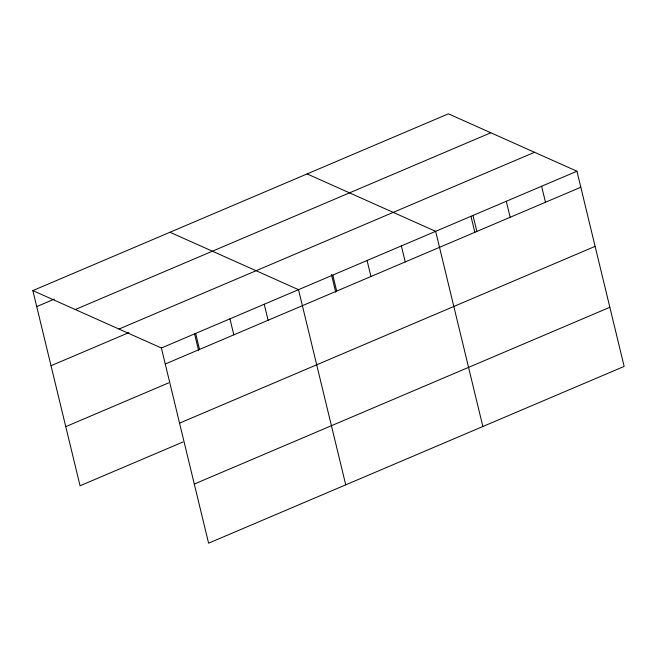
<?xml version="1.0" encoding="UTF-8"?>
<svg xmlns="http://www.w3.org/2000/svg" width="657" height="657" viewBox="0 0 657 657"><rect width="100%" height="100%" fill="white"/><g stroke="black" fill="none" stroke-linecap="round" stroke-linejoin="round"><path stroke-width="0.99" d="M32.85 290.591L448.403 113.817L576.936 171.231L624.15 366.409L208.597 543.183L161.384 348.005L32.85 290.591L80.064 485.769L182.917 442.013M36.726 306.597L54.326 299.107M75.268 309.537L490.82 132.763M118.966 329.058L534.519 152.284M51.024 365.727L128.854 332.614M161.384 348.005L576.936 171.231M165.252 364.011L580.804 187.237M65.766 426.639L168.611 382.891M179.558 423.141L595.111 246.367M194.291 484.053L609.844 307.279M307.115 173.924L435.648 231.338L482.862 426.508M169.982 232.258L298.516 289.671L345.73 484.841M541.614 186.26L545.482 202.266M506.292 201.28L510.161 217.295M472.999 215.48L476.801 231.198M470.97 216.309L474.839 232.315M401.361 245.915L405.238 261.929M367.082 260.5L370.95 276.507M332.795 275.086L336.671 291.092M331.473 274.601L335.752 292.283M264.229 304.257L268.105 320.263M229.95 318.834L233.818 334.848M195.663 333.419L199.539 349.425M194.579 333.92L198.619 350.624"/></g></svg>
